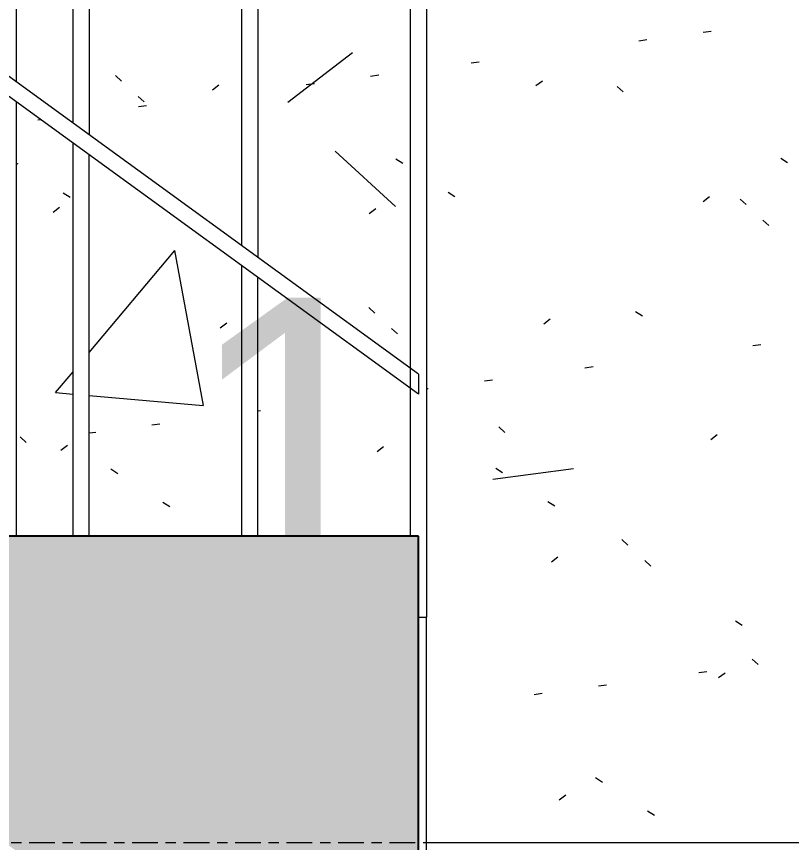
# Model space of a CAD drawing. Header units: millimetres. Extents: x 3451 to 201731, y -8641 to 35300.
# Drawn here: x 126121 to 126599, y 19200 to 19709 of the extents above; entities that cross this region are included whole.
import ezdxf

# ---------------------------------------------------------------- set-up
doc = ezdxf.new("R2010")
doc.units = ezdxf.units.MM
doc.linetypes.add('Centre', pattern=[31.75, 6.35, -4.7625, 15.875, -4.7625])
for name, color, linetype, lineweight in [('A-FLOR-HRAL', 11, 'Continuous', 9), ('A-FLOR-LEVL-2', 51, 'Centre', 9), ('A-WALL-PATT-4', 111, 'Continuous', 9), ('I-WALL', 2, 'Continuous', 9), ('S-STRS-1', 31, 'Continuous', 25), ('S-STRS-2', 31, 'Continuous', 5), ('S-STRS-ANNO', 31, 'Continuous', 9)]:
    doc.layers.add(name, color=color, linetype=linetype, lineweight=lineweight)
doc.styles.add('Arial', font='arial.ttf', dxfattribs={"height": 178.59})

# ---------------------------------------------------------------- blocks, each defined once
blk = doc.blocks.new('Railing - 10mm-V306-TKCS_MẶT CẮT D')
at = {"layer": 'A-FLOR-HRAL'}
for p, q in [((-76239.99, 24328.08), (-76239.99, 25315.72)), ((-76229.99, 25308.45), (-76229.99, 24320.81))]:
    blk.add_line(p, q, dxfattribs=at)
blk = doc.blocks.new('Railing - 50 x 10mm-952826-TKCS_MẶT CẮT D')
at = {"layer": 'A-FLOR-HRAL'}
for p, q in [((-76343.99, 24300), (-76343.99, 25391.27)), ((-76333.99, 25384.01), (-76333.99, 24250)), ((-76338.99, 24250), (-76333.99, 24250))]:
    blk.add_line(p, q, dxfattribs=at)
blk = doc.blocks.new('Railing - Railing-V318-TKCS_MẶT CẮT D')
at = {"layer": 'A-FLOR-HRAL'}
for p, q in [((-74258.99, 19488.89), (-76338.99, 21000)), ((-74258.99, 19476.53), (-76338.99, 20987.64)), ((-74258.99, 19488.89), (-74258.99, 19476.53))]:
    blk.add_line(p, q, dxfattribs=at)
for name, p in [('Railing - 10mm-V306-TKCS_MẶT CẮT D', (1768, -4684.44)), ('Railing - 10mm-V306-TKCS_MẶT CẮT D', (1872, -4760)), ('Railing - 50 x 10mm-952826-TKCS_MẶT CẮT D', (2080, -4911.11))]:
    blk.add_blockref(name, p)
blk = doc.blocks.new('Railing - 10mm-V309-TKCS_MẶT CẮT D')
at = {"layer": 'A-FLOR-HRAL'}
for p, q in [((-74367.99, 22788.89), (-74367.99, 22955.72)), ((-74357.99, 22788.89), (-74357.99, 22948.45))]:
    blk.add_line(p, q, dxfattribs=at)
blk = doc.blocks.new('Railing - 10mm-V310-TKCS_MẶT CẮT D')
at = {"layer": 'A-FLOR-HRAL'}
for p, q in [((-74471.99, 22788.89), (-74471.99, 23031.27)), ((-74461.99, 22788.89), (-74461.99, 23024.01)), ((-74471.99, 22545.26), (-74471.99, 22569.34)), ((-74461.99, 22552.52), (-74461.99, 22562.07))]:
    blk.add_line(p, q, dxfattribs=at)
blk = doc.blocks.new('Railing - 50 x 10mm-V317-TKCS_MẶT CẮT D')
at = {"layer": 'A-FLOR-HRAL'}
for p, q in [((-74253.99, 22550), (-74253.99, 22738.89)), ((-74263.99, 22411.11), (-74263.99, 22418.23))]:
    blk.add_line(p, q, dxfattribs=at)
blk = doc.blocks.new('Railing - Railing-V319-TKCS_MẶT CẮT D')
for name in ['Railing - 10mm-V310-TKCS_MẶT CẮT D', 'Railing - 10mm-V309-TKCS_MẶT CẮT D', 'Railing - 50 x 10mm-V317-TKCS_MẶT CẮT D']:
    blk.add_blockref(name, (0, -3400))

msp = doc.modelspace()

# ---------------------------------------------------------------- hatches: boundary and pattern name
at = {"layer": 'A-WALL-PATT-4'}
h = msp.add_hatch(dxfattribs=at)
h.set_pattern_fill('FP_35', color=256, style=0, pattern_type=2)
h.set_pattern_definition([(50, (148640.8, 14125), (1093.104, -95.634), [114.3, -1257.3]), (355, (148640.8, 14125), (-211.46, 1146.34), [91.44, -1005.84]), (100.451, (148731.9, 14117), (881.656, 1050.7), [97.14, -1068.54]), (46.184, (148640.8, 14429.8), (1626.475, -252.26), [171.45, -1885.95]), (96.636, (148776.3, 14408.8), (1424.42, 1484.57), [145.71, -1602.81]), (351.184, (148640.8, 14429.8), (1424.43, 1484.55), [137.16, -1508.76]), (21, (148793.2, 14353.6), (909.686, -613.59), [114.3, -1257.3]), (326, (148793.2, 14353.6), (370.81, 1105.13), [91.44, -1005.84]), (71.451, (148869, 14302.5), (1280.503, 491.53), [97.14, -1068.54]), (37.5, (148640.8, 14125), (18.5313, 507.33), [50.292, -943.356, 50.292, -970.788, -1009.65]), (37.5, (148640.8, 14125), (18.5313, 507.33), [-2014.728, 50.292, -959.358]), (7.5, (148640.8, 14125), (400.918, 601.084), [50.292, -531.876, 50.292, -920.496, -384.81]), (7.5, (148640.8, 14125), (400.918, 601.084), [-1552.956, 50.292, -334.518]), (327.5, (148300.93, 14125), (813.545, -34.374), [50.292, -330.708, 50.292, -1138.428, -1577.34]), (327.5, (148300.93, 14125), (813.545, -34.374), [-1569.72, 50.292, -1527.048]), (317.5, (148148.5, 14125), (888.775, 152.56), [50.292, -445.008, 50.292, -739.14, -1120.14]), (317.5, (148148.5, 14125), (888.775, 152.56), [-1284.73, 50.29, -1069.85])])
h.paths.add_polyline_path([(127830.9, 19200), (127830.9, 22130), (127590.95, 22130), (127590.95, 21750), (127515.95, 21750), (127515.95, 19200), (127789.95, 19200)])
h.paths.add_polyline_path([(127315.95, 19200), (127315.95, 21750), (126120.95, 21750), (126120.95, 20668.98), (126368.85, 20488.89), (126368.85, 20476.53), (126373.85, 20472.9), (126373.85, 19200), (126483.81, 19200)])
h.paths.add_polyline_path([(126362.49, 19388.89), (126363.85, 19388.89), (126363.85, 19480.16), (126269.85, 19548.45), (126269.85, 19388.89)])
h.paths.add_polyline_path([(126120.95, 19388.89), (126155.85, 19388.89), (126155.85, 19631.27), (126120.95, 19656.62), (126120.95, 19476.53)])
h.paths.add_polyline_path([(126259.85, 19388.89), (126259.85, 19555.72), (126165.85, 19624.01), (126165.85, 19388.89)])
h.paths.add_polyline_path([(126363.85, 19492.52), (126363.85, 20284.01), (126269.85, 20215.72), (126269.85, 19560.81)])
h.paths.add_polyline_path([(126259.85, 19568.08), (126259.85, 20208.45), (126165.85, 20140.16), (126165.85, 19636.37), (126246.49, 19577.78)])
h.paths.add_polyline_path([(126155.85, 19643.63), (126155.85, 20132.9), (126120.95, 20107.54), (126120.95, 19668.98)])
h.paths.add_polyline_path([(126120.95, 20119.91), (126155.85, 20145.26), (126155.85, 20631.27), (126120.95, 20656.62), (126120.95, 20140.16)])
h.paths.add_polyline_path([(126165.85, 20152.52), (126259.85, 20220.81), (126259.85, 20555.72), (126165.85, 20624.01), (126165.85, 20215.72)])
h.paths.add_polyline_path([(126269.85, 20228.08), (126363.85, 20296.37), (126363.85, 20480.16), (126269.85, 20548.45), (126269.85, 20300)])
h.paths.add_polyline_path([(128907.15, 22530), (128915.9, 22530), (128915.9, 22550), (128700.9, 22550), (128700.9, 22530), (128769.56, 22530)])
h.paths.add_polyline_path([(127315.95, 22550), (127315.95, 22600), (126373.85, 22600), (126373.85, 22550), (127290.95, 22550)])
h.paths.add_polyline_path([(127789.95, 22550), (127830.9, 22550), (127830.9, 22600), (127515.95, 22600), (127515.95, 22550), (127590.95, 22550)])
h.paths.add_polyline_path([(126155.66, 22550), (126155.85, 22550), (126155.85, 22569.34), (126120.95, 22594.69), (126120.95, 22550)])
h.paths.add_polyline_path([(126165.85, 22552.52), (126172.42, 22557.3), (126165.85, 22562.07)])
h = msp.add_hatch(dxfattribs=at)
h.set_pattern_fill('FP_36', color=256, style=0, pattern_type=2)
h.set_pattern_definition([(37.5, (148640.78, 14125), (-4.79953, 146.8239), [5.029, -110.795, 5.029, -124.511, -123.825]), (37.5, (148640.78, 14125), (-4.79953, 146.8239), [-245.364, 5.029, -118.796]), (7.5, (148640.78, 14125), (134.8574, 215.0472), [5.029, -57.455, 5.029, -99.365, -40.005]), (7.5, (148640.78, 14125), (134.8574, 215.0472), [-166.878, 5.029, -34.976]), (327.5, (148547.06, 14125), (237.29776, 0.4316), [5.029, -33.071, 5.029, -132.131, -179.07]), (327.5, (148547.06, 14125), (237.29776, 0.4316), [-175.26, 5.029, -174.041]), (317.5, (148547.06, 14125), (229.067, 66.8792), [5.029, -14.021, 5.029, -84.887, -102.87]), (317.5, (148547.06, 14125), (229.067, 66.8792), [-108.966, 5.029, -97.841])])
h.paths.add_polyline_path([(127830.9, 19200), (127830.9, 22130), (127590.95, 22130), (127590.95, 21750), (127515.95, 21750), (127515.95, 19200), (127789.95, 19200)])
h.paths.add_polyline_path([(127315.95, 19200), (127315.95, 21750), (126120.95, 21750), (126120.95, 20668.98), (126368.85, 20488.89), (126368.85, 20476.53), (126373.85, 20472.9), (126373.85, 19200), (126483.81, 19200)])
h.paths.add_polyline_path([(126362.49, 19388.89), (126363.85, 19388.89), (126363.85, 19480.16), (126269.85, 19548.45), (126269.85, 19388.89)])
h.paths.add_polyline_path([(126120.95, 19388.89), (126155.85, 19388.89), (126155.85, 19631.27), (126120.95, 19656.62), (126120.95, 19476.53)])
h.paths.add_polyline_path([(126259.85, 19388.89), (126259.85, 19555.72), (126165.85, 19624.01), (126165.85, 19388.89)])
h.paths.add_polyline_path([(126363.85, 19492.52), (126363.85, 20284.01), (126269.85, 20215.72), (126269.85, 19560.81)])
h.paths.add_polyline_path([(126259.85, 19568.08), (126259.85, 20208.45), (126165.85, 20140.16), (126165.85, 19636.37), (126246.49, 19577.78)])
h.paths.add_polyline_path([(126155.85, 19643.63), (126155.85, 20132.9), (126120.95, 20107.54), (126120.95, 19668.98)])
h.paths.add_polyline_path([(126120.95, 20119.91), (126155.85, 20145.26), (126155.85, 20631.27), (126120.95, 20656.62), (126120.95, 20140.16)])
h.paths.add_polyline_path([(126165.85, 20152.52), (126259.85, 20220.81), (126259.85, 20555.72), (126165.85, 20624.01), (126165.85, 20215.72)])
h.paths.add_polyline_path([(126269.85, 20228.08), (126363.85, 20296.37), (126363.85, 20480.16), (126269.85, 20548.45), (126269.85, 20300)])
h.paths.add_polyline_path([(128907.15, 22530), (128915.9, 22530), (128915.9, 22550), (128700.9, 22550), (128700.9, 22530), (128769.56, 22530)])
h.paths.add_polyline_path([(127315.95, 22550), (127315.95, 22600), (126373.85, 22600), (126373.85, 22550), (127290.95, 22550)])
h.paths.add_polyline_path([(127789.95, 22550), (127830.9, 22550), (127830.9, 22600), (127515.95, 22600), (127515.95, 22550), (127590.95, 22550)])
h.paths.add_polyline_path([(126155.66, 22550), (126155.85, 22550), (126155.85, 22569.34), (126120.95, 22594.69), (126120.95, 22550)])
h.paths.add_polyline_path([(126165.85, 22552.52), (126172.42, 22557.3), (126165.85, 22562.07)])
at = {"layer": 'S-STRS-2'}
msp.add_hatch(color=256, dxfattribs=at).paths.add_polyline_path([(126368.85, 19014.59), (126368.85, 19388.89), (126108.85, 19388.89), (126108.85, 19577.78), (125848.85, 19577.78), (125848.85, 19766.67), (125588.85, 19766.67), (125588.85, 19955.56), (125328.85, 19955.56), (125328.85, 20144.44), (125068.85, 20144.44), (125068.85, 20333.33), (124808.85, 20333.33), (124808.85, 20522.22), (124548.85, 20522.22), (124548.85, 20711.11), (124288.85, 20711.11), (124288.85, 20525.71), (126260.86, 19093.05)])

# ---------------------------------------------------------------- linework, layer by layer
at = {"layer": 'A-FLOR-LEVL-2'}
msp.add_line((106972.38, 19200), (198239.74, 19200), dxfattribs=at)
at = {"layer": 'I-WALL'}
for p, q in [((126120.95, 19668.98), (126120.95, 20107.54)), ((126120.95, 19388.89), (126120.95, 19656.62)), ((126373.85, 19200), (127315.95, 19200))]:
    msp.add_line(p, q, dxfattribs=at)
at = {"layer": 'S-STRS-1'}
for p, q in [((126368.85, 19388.89), (126108.85, 19388.89)), ((126368.85, 19014.59), (126368.85, 19388.89))]:
    msp.add_line(p, q, dxfattribs=at)

# ---------------------------------------------------------------- block references
at = {"layer": 'A-FLOR-HRAL'}
for name in ['Railing - Railing-V318-TKCS_MẶT CẮT D', 'Railing - Railing-V319-TKCS_MẶT CẮT D']:
    msp.add_blockref(name, (200627.84, 0), dxfattribs=at)

# ---------------------------------------------------------------- texts
at = {"layer": 'S-STRS-ANNO', "insert": (126223.76, 19536.09), "char_height": 178.59, "width": 164.8283, "attachment_point": 1, "line_spacing_factor": 0.941778, "style": 'Arial'}
msp.add_mtext('1', dxfattribs=at)

doc.saveas('drawing.dxf')
